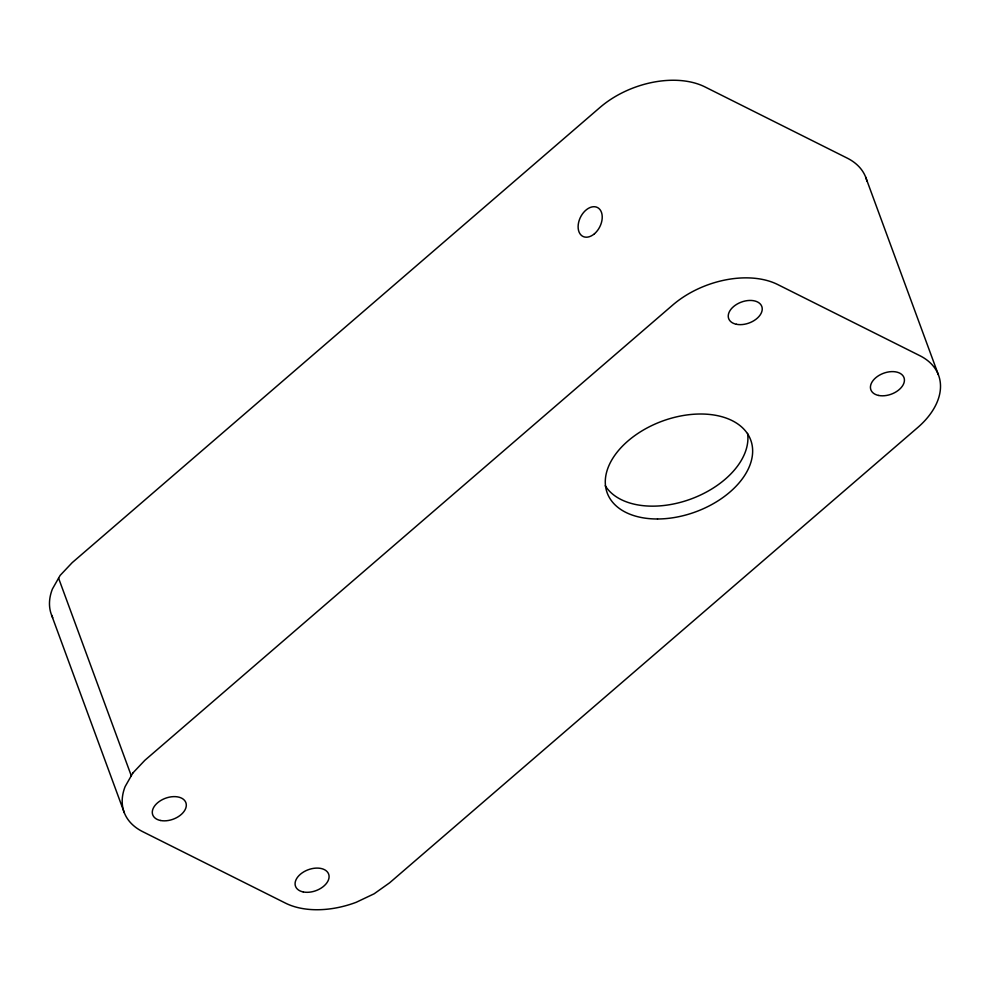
<?xml version="1.0" encoding="UTF-8"?>
<svg xmlns="http://www.w3.org/2000/svg" width="990" height="990" viewBox="0 0 990 990"><rect width="100%" height="100%" fill="white"/><g stroke="black" fill="none" stroke-linecap="round" stroke-linejoin="round"><path stroke-width="1.49" d="M865.668 177.136L938.371 374.74M58.583 578.16L131.286 775.764M51.604 615.149L124.307 812.753M747.574 433.422A76.478 48.337 -20.2 0 1 690.909 499.034A76.478 48.337 -20.2 0 1 605.249 485.756M866.943 181.182A77.022 48.683 -20.2 0 0 847.168 158.091L704.979 86.922A77.022 48.683 -20.2 0 0 600.039 107.415L72.171 562.667L60.143 575.4L52.408 589.013A76.478 48.337 -20.2 0 0 52.742 617.711M132.846 773.004L125.111 786.617A76.478 48.337 -20.2 0 0 142.684 831.649L285.466 903.115A76.478 48.337 -20.2 0 0 356.227 902.286L374.146 893.784L389.652 882.783L917.656 427.593A77.022 48.683 -20.2 0 0 919.871 355.695L777.682 284.526A77.022 48.683 -20.2 0 0 672.755 305.019L144.887 760.271L132.846 773.004M303.287 891.953A17.647 11.15 -20.2 0 0 329.088 876.88A17.647 11.15 -20.2 0 0 303.905 871.769A17.647 11.15 -20.2 0 0 303.287 891.953M160.491 820.487A17.647 11.15 -20.2 0 0 186.306 805.415A17.647 11.15 -20.2 0 0 161.11 800.304A17.647 11.15 -20.2 0 0 160.491 820.487M736.424 324.287A17.647 11.15 -20.2 0 0 762.238 309.226A17.647 11.15 -20.2 0 0 737.055 304.116A17.647 11.15 -20.2 0 0 736.424 324.287M878.625 395.456A17.647 11.15 -20.2 0 0 904.427 380.383A17.647 11.15 -20.2 0 0 879.244 375.284A17.647 11.15 -20.2 0 0 878.625 395.456M657.509 518.983A76.478 48.337 -20.2 0 0 750.742 440.104A76.478 48.337 -20.2 0 0 628.638 440.401A76.478 48.337 -20.2 0 0 657.509 518.983M594.495 233.727A16.174 10.779 -63.4 0 0 597.75 207.665A16.174 10.779 -63.4 0 0 578.259 224.483A16.174 10.779 -63.4 0 0 594.495 233.727"/></g></svg>
